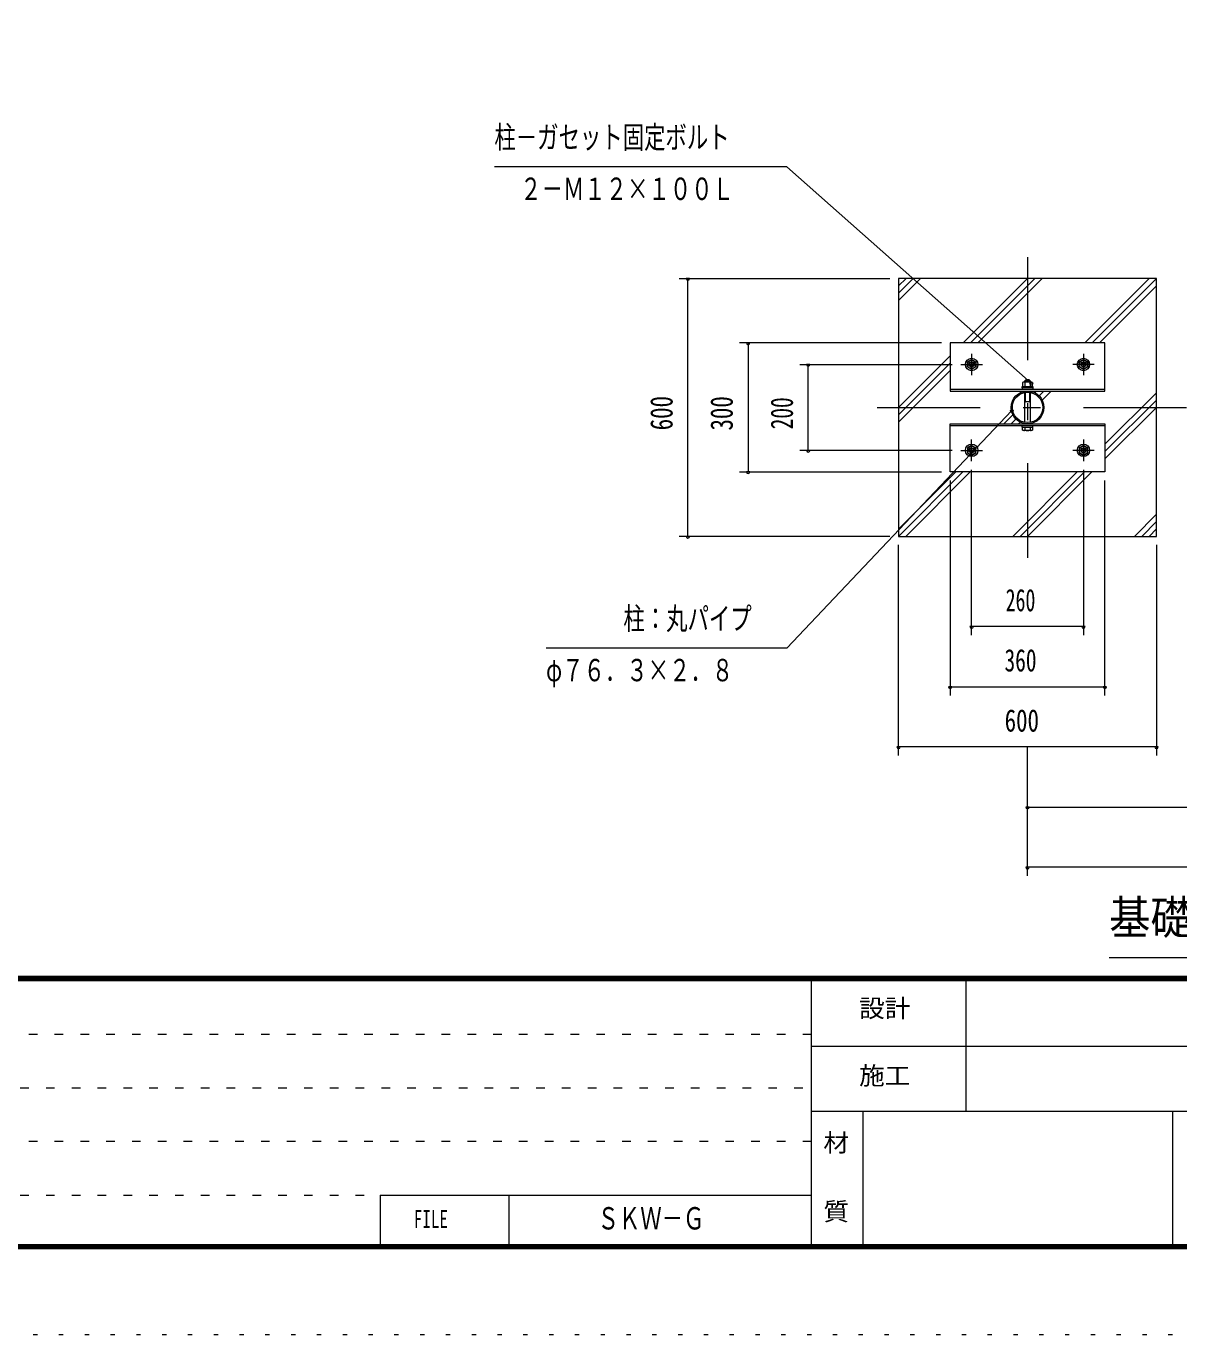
# Model space of a CAD drawing. Units: millimetres, scale not verified, with parts at other scales. Extents: x -30294 to 30299, y -14700 to 14700.
# Drawn here: x 8577 to 17960, y -14700 to -4042 of the extents above; entities that cross this region are included whole.
import ezdxf
from ezdxf.enums import TextEntityAlignment as Align

# ---------------------------------------------------------------- set-up
doc = ezdxf.new("R2010")
doc.units = ezdxf.units.MM
doc.header["$LTSCALE"] = 70
for name, pattern in [('USER1', [3, 1, -2]), ('USER3', [24, 12, -5, 2, -5]), ('USER4', [3, 0.5, -2.5])]:
    doc.linetypes.add(name, pattern=pattern)
doc.layers.add('0-1_0-F', color=7, linetype='Continuous')
for name, color, linetype, lineweight in [('0-6_2-0BOLD', 7, 'Continuous', 18), ('0-8_2-2CENTER', 3, 'USER3', 18), ('0-9_2-4THIN', 4, 'Continuous', 18), ('0-A_2-5DIM', 3, 'Continuous', 18), ('0-B_2-6HATCH', 2, 'Continuous', 18), ('0-C_F-F', 5, 'Continuous', 18), ('0-D_F-E_J_ADD', 5, 'USER4', 18)]:
    doc.layers.add(name, color=color, linetype=linetype, lineweight=lineweight)
doc.styles.add('ＭＳ ゴシック', font='')
doc.styles.get('ＭＳ ゴシック').set_extended_font_data('MS Gothic')

msp = doc.modelspace()

# ---------------------------------------------------------------- linework, layer by layer
at = {"layer": '0-6_2-0BOLD'}
for p, q in [((16098.76, -6997.82), (17358.76, -6997.82)), ((16686.06, -6986.62), (16686.06, -6976.12)), ((16707.76, -7269.03), (16707.76, -7025.17)), ((16708.55, -6976.12), (16708.55, -6944.65)), ((16718.26, -6986.62), (16728.75, -6976.12)), ((16739.25, -6976.12), (16728.75, -6986.62)), ((16748.96, -6944.65), (16748.96, -6976.12)), ((16749.76, -6929.57), (16749.76, -6941.12)), ((16749.76, -7025.17), (16749.76, -7269.03)), ((16769.17, -6976.12), (16769.17, -6944.65)), ((16772.51, -6986.62), (16772.51, -6997.82)), ((16707.76, -7097.57), (16749.76, -7097.57)), ((17358.76, -7296.37), (16098.76, -7296.37)), ((16685, -7307.57), (16685, -7296.37)), ((16708.55, -7332.04), (16708.55, -7307.57)), ((16748.96, -7307.57), (16748.96, -7332.04))]:
    msp.add_line(p, q, dxfattribs=at)
for points in [[(17778.76, -8197.1), (17778.76, -6097.09), (15678.75, -6097.09), (15678.75, -8197.1)], [(16098.76, -7013.57), (17358.76, -7013.57), (17358.76, -6621.57), (16098.76, -6621.57)], [(16308.76, -6817.3), (16273.76, -6837.51), (16238.76, -6817.3), (16238.76, -6776.89), (16273.76, -6756.68), (16308.76, -6776.89)], [(17218.75, -6817.3), (17183.76, -6837.51), (17148.75, -6817.3), (17148.75, -6776.89), (17183.75, -6756.68), (17218.75, -6776.89)], [(17358.76, -7672.62), (16098.76, -7672.62), (16098.76, -7280.62), (17358.76, -7280.62)], [(16308.76, -7476.89), (16273.76, -7456.68), (16238.76, -7476.89), (16238.76, -7517.3), (16273.76, -7537.51), (16308.76, -7517.3)], [(17218.75, -7517.3), (17218.75, -7476.89), (17183.76, -7456.68), (17148.75, -7476.89), (17148.75, -7517.3), (17183.75, -7537.51)]]:
    msp.add_lwpolyline(points, close=True, dxfattribs=at)
for points in [[(16707.76, -6941.12), (16707.76, -6929.57), (16749.75, -6929.57), (16742.76, -6922.57), (16714.76, -6922.57), (16707.76, -6929.57)], [(16772.51, -6986.62), (16685, -6986.62), (16685, -6997.82)], [(16686.06, -6976.12), (16771.46, -6976.12), (16771.46, -6986.62)], [(16769.17, -6944.65), (16763.06, -6941.12), (16694.45, -6941.12), (16688.34, -6944.65), (16688.34, -6976.12)], [(16685, -7307.57), (16772.51, -7307.57), (16772.51, -7296.37)], [(16763.06, -7335.57), (16694.45, -7335.57), (16688.34, -7332.04), (16688.34, -7307.57)], [(16769.17, -7307.57), (16769.17, -7332.04), (16763.06, -7335.57)]]:
    msp.add_lwpolyline(points, dxfattribs=at)
for centre, radius in [((16273.76, -6797.09), 50.75), ((16273.76, -6797.09), 34.3), ((16273.76, -6797.09), 15.4), ((17183.75, -6797.09), 50.75), ((17183.75, -6797.09), 34.3), ((17183.75, -6797.09), 15.4), ((16728.75, -7147.1), 133.53), ((16728.75, -7147.1), 123.72), ((16273.76, -7497.1), 50.75), ((17183.75, -7497.1), 50.75), ((16273.76, -7497.1), 34.3), ((16273.76, -7497.1), 15.4), ((17183.75, -7497.1), 34.3), ((17183.75, -7497.1), 15.4)]:
    msp.add_circle(centre, radius, dxfattribs=at)
for centre, radius, start, end in [((16698.45, -6957.33), 16.21, 51.45377, 90), ((16728.75, -7000.69), 59.57, 70.16867, 109.82912), ((16759.07, -6957.34), 16.22, 90, 128.53143), ((16698.45, -7319.36), 16.21, 270, 308.54623), ((16728.75, -7276), 59.57, 250.17088, 289.83133), ((16759.07, -7319.35), 16.22, 231.46857, 270)]:
    msp.add_arc(centre, radius, start, end, dxfattribs=at)
at = {"layer": '0-8_2-2CENTER'}
for p, q in [((16728.75, -5922.1), (16728.75, -8372.1)), ((16273.76, -6709.6), (16273.76, -6884.6)), ((17183.75, -6709.6), (17183.75, -6884.6)), ((16186.25, -6797.09), (16361.26, -6797.09)), ((17271.26, -6797.09), (17096.25, -6797.09)), ((15503.76, -7147.1), (21348.13, -7147.1)), ((16273.76, -7584.6), (16273.76, -7409.6)), ((17183.75, -7409.6), (17183.75, -7584.6)), ((16186.25, -7497.1), (16361.26, -7497.1)), ((17271.26, -7497.1), (17096.25, -7497.1))]:
    msp.add_line(p, q, dxfattribs=at)
at = {"layer": '0-9_2-4THIN'}
for p, q in [((16713.36, -6923.97), (16713.36, -6941.12)), ((16744.16, -6941.12), (16744.16, -6923.97))]:
    msp.add_line(p, q, dxfattribs=at)
for points in [[(16707.76, -7107.28), (16713.36, -7097.57), (16713.36, -7024.33)], [(16744.16, -7024.33), (16744.16, -7097.57), (16749.76, -7107.28)]]:
    msp.add_lwpolyline(points, dxfattribs=at)
for centre in [(16273.76, -6797.09), (17183.75, -6797.09), (16273.76, -7497.1), (17183.75, -7497.1)]:
    msp.add_circle(centre, 21, dxfattribs=at)
at = {"layer": '0-A_2-5DIM'}
for p, q in [((13893.76, -6097.09), (15608.75, -6097.09)), ((13977.76, -6097.09), (13949.76, -6097.09)), ((13963.76, -8197.1), (13963.76, -6097.09)), ((16028.75, -6622.1), (14383.76, -6622.1)), ((14467.76, -6622.1), (14439.76, -6622.1)), ((14453.76, -6622.1), (14453.76, -7672.09)), ((14873.75, -6797.09), (16116.25, -6797.09)), ((14957.76, -6797.1), (14929.76, -6797.1)), ((14943.76, -7497.1), (14943.76, -6797.09)), ((16773.44, -6950.44), (16745.44, -6950.44)), ((16614.88, -7171.84), (16586.88, -7171.84)), ((16116.25, -7497.1), (14873.75, -7497.1)), ((14957.76, -7497.1), (14929.76, -7497.1)), ((14383.76, -7672.09), (16028.75, -7672.09)), ((14467.76, -7672.09), (14439.76, -7672.09)), ((16273.76, -9002.09), (16273.76, -7654.6)), ((17183.75, -7654.6), (17183.75, -9002.09)), ((16098.76, -7742.62), (16098.76, -9492.09)), ((17358.76, -9492.09), (17358.76, -7742.62)), ((15608.75, -8197.1), (13893.76, -8197.1)), ((13977.76, -8197.1), (13949.76, -8197.1)), ((15678.75, -9982.1), (15678.75, -8267.09)), ((17778.76, -8267.09), (17778.76, -9982.1)), ((16287.76, -8932.1), (16259.76, -8932.1)), ((17183.75, -8932.1), (16273.76, -8932.1)), ((17197.75, -8932.1), (17169.75, -8932.1)), ((16112.76, -9422.1), (16084.76, -9422.1)), ((16098.76, -9422.1), (17358.76, -9422.1)), ((17372.76, -9422.1), (17344.76, -9422.1)), ((15692.75, -9912.1), (15664.75, -9912.1)), ((17778.76, -9912.1), (15678.75, -9912.1)), ((16728.75, -10962.1), (16728.75, -9912.1)), ((17792.75, -9912.1), (17764.75, -9912.1)), ((16742.75, -10402.1), (16714.75, -10402.1)), ((16728.75, -10402.1), (23518.76, -10402.1)), ((16742.75, -10892.1), (16714.75, -10892.1)), ((23518.76, -10892.1), (16728.75, -10892.1)), ((17393.76, -11627.1), (22853.76, -11627.1))]:
    msp.add_line(p, q, dxfattribs=at)
for points in [[(16759.44, -6950.44), (14768.76, -5187.1), (12388.76, -5187.1)], [(16600.88, -7171.84), (14768.75, -9107.1), (12808.76, -9107.1)]]:
    msp.add_lwpolyline(points, dxfattribs=at)
for centre in [(13963.76, -6097.09), (14453.76, -6622.1), (14943.76, -6797.1), (16759.44, -6950.44), (16600.88, -7171.84), (14943.76, -7497.1), (14453.76, -7672.09), (13963.76, -8197.1), (16273.76, -8932.1), (17183.75, -8932.1), (16098.76, -9422.1), (17358.76, -9422.1), (15678.75, -9912.1), (17778.75, -9912.1), (16728.75, -10402.1), (16728.75, -10892.1)]:
    msp.add_arc(centre, 14, 180, 0, dxfattribs=at)
at = {"layer": '0-B_2-6HATCH'}
for p, q in [((15678.75, -6276.59), (15858.26, -6097.09)), ((15798.86, -6097.09), (15678.75, -6217.2)), ((15678.75, -6157.8), (15739.46, -6097.09)), ((16204.94, -6621.57), (16729.41, -6097.09)), ((16788.81, -6097.09), (16264.33, -6621.57)), ((16323.73, -6621.57), (16848.2, -6097.09)), ((17194.88, -6621.57), (17719.37, -6097.09)), ((17778.76, -6097.09), (17254.28, -6621.57)), ((17313.68, -6621.57), (17778.76, -6156.49)), ((15678.75, -7147.75), (16098.76, -6727.75)), ((16098.76, -6787.14), (15678.75, -7207.15)), ((15678.75, -7266.54), (16098.76, -6846.54)), ((16802.89, -7013.57), (16788.68, -7027.77)), ((16823.17, -7052.68), (16862.28, -7013.57)), ((16921.68, -7013.57), (16848.08, -7087.17)), ((17778.76, -7027.65), (17358.76, -7447.65)), ((17358.76, -7507.04), (17778.76, -7087.05)), ((16609.44, -7207.02), (16535.84, -7280.62)), ((16595.23, -7280.62), (16634.35, -7241.51)), ((17778.76, -7146.44), (17358.76, -7566.44)), ((16654.63, -7280.62), (16668.83, -7266.42)), ((15678.75, -8197.1), (16203.24, -7672.62)), ((16143.84, -7672.62), (15678.75, -8137.7)), ((16262.63, -7672.62), (15738.15, -8197.1)), ((17133.78, -7672.62), (16609.31, -8197.1)), ((16668.71, -8197.1), (17193.18, -7672.62)), ((17252.58, -7672.62), (16728.11, -8197.1)), ((17778.76, -8017.6), (17599.26, -8197.1)), ((17658.66, -8197.1), (17778.76, -8077)), ((17778.76, -8136.39), (17718.05, -8197.1))]:
    msp.add_line(p, q, dxfattribs=at)
at = {"layer": '0-C_F-F'}
for p, q in [((29563.87, -11781), (-10546.13, -11781)), ((-10546.13, -11784.5), (29563.87, -11784.5)), ((29563.87, -11788), (-10546.13, -11788)), ((-10546.13, -11791.5), (29563.87, -11791.5)), ((29563.87, -11795), (-10546.13, -11795)), ((-10546.13, -11798.5), (29563.87, -11798.5)), ((29563.87, -11802), (-10546.13, -11802)), ((-10546.13, -11805.5), (29563.87, -11805.5)), ((29563.87, -11809), (-10546.13, -11809)), ((-10546.13, -11812.5), (29563.87, -11812.5)), ((29563.87, -11816), (-10546.13, -11816)), ((14968.88, -14000), (14968.88, -11816)), ((16228.88, -12880), (16228.88, -11816)), ((14968.88, -12348), (20288.87, -12348)), ((20288.87, -12880), (14968.88, -12880)), ((15388.87, -12880), (15388.87, -14000)), ((17908.87, -12880), (17908.87, -14000)), ((11457.68, -13563.2), (14968.88, -13563.2)), ((11457.68, -13563.2), (11457.68, -14000)), ((12507.68, -14000), (12507.68, -13563.2))]:
    msp.add_line(p, q, dxfattribs=at)
at = {"layer": '0-C_F-F', "color": 6, "linetype": 'USER1'}
for p, q in [((14968.87, -12252.8), (-10581.13, -12252.8)), ((-10581.13, -12689.6), (14968.88, -12689.6)), ((14968.88, -13126.4), (-10581.13, -13126.4)), ((-10581.13, -13563.2), (11457.68, -13563.2))]:
    msp.add_line(p, q, dxfattribs=at)
at = {"layer": '0-C_F-F'}
for points in [[(29598.87, -14000), (-10581.13, -14000), (-10581.13, 14140), (29598.87, 14140)], [(29595.37, -13996.5), (-10577.63, -13996.5), (-10577.63, 14136.5), (29595.37, 14136.5)], [(29591.87, -13993), (29591.87, 14133), (-10574.13, 14133), (-10574.13, -13993)], [(29588.37, -13989.5), (-10570.63, -13989.5), (-10570.63, 14129.5), (29588.37, 14129.5)], [(29584.87, -13986), (29584.87, 14126), (-10567.13, 14126), (-10567.13, -13986)], [(29581.37, -13982.5), (-10563.63, -13982.5), (-10563.63, 14122.5), (29581.37, 14122.5)], [(29577.87, -13979), (29577.87, 14119), (-10560.13, 14119), (-10560.13, -13979)], [(29574.37, -13975.5), (-10556.63, -13975.5), (-10556.63, 14115.5), (29574.37, 14115.5)], [(29570.87, -13972), (-10553.13, -13972), (-10553.13, 14112), (29570.87, 14112)], [(29567.37, -13968.5), (-10549.63, -13968.5), (-10549.63, 14108.5), (29567.37, 14108.5)], [(29563.87, -13965), (29563.87, 14105), (-10546.13, 14105), (-10546.13, -13965)]]:
    msp.add_lwpolyline(points, close=True, dxfattribs=at)
at = {"layer": '0-D_F-E_J_ADD'}
msp.add_lwpolyline([(30298.87, -14700), (-11281.13, -14700), (-11281.13, 14700), (30298.87, 14700)], close=True, dxfattribs=at)

# ---------------------------------------------------------------- texts
at = {"layer": '0-1_0-F', "style": 'ＭＳ ゴシック', "width": 0.7}
msp.add_text('ＳＫＷ－Ｇ', height=182.3, dxfattribs=at).set_placement((13228.1, -13896.73), align=Align.BOTTOM_LEFT)
at = {"layer": '0-A_2-5DIM', "color": 7, "style": 'ＭＳ ゴシック'}
for s, height, width, p in [('柱－ガセット固定ボルト', 182.3, 0.7, (12388.76, -5092.22)), ('２－Ｍ１２×１００Ｌ', 182.3, 0.7, (12598.76, -5512.22)), ('260', 182.3, 0.65, (16550.57, -8862.09)), ('柱：丸パイプ', 182.3, 0.7, (13438.76, -9012.22)), ('360', 182.3, 0.7, (16541.55, -9352.09)), ('φ７６．３×２．８', 182.3, 0.7, (12808.76, -9432.23)), ('600', 182.3, 0.75, (16542.76, -9842.09)), ('基礎部詳細図\u3000Ｓ＝１／２０', 273.5, 0.9, (17393.76, -11519.79))]:
    msp.add_text(s, height=height, dxfattribs=dict(at, width=width)).set_placement(p, align=Align.BOTTOM_LEFT)
for s, width, p in [('600', 0.75, (13893.76, -7333.1)), ('300', 0.75, (14383.76, -7334.84)), ('200', 0.7, (14873.76, -7325.26))]:
    msp.add_text(s, height=182.3, rotation=90, dxfattribs=dict(at, width=width)).set_placement(p, align=Align.BOTTOM_LEFT)
at = {"layer": '0-C_F-F', "color": 7, "style": 'ＭＳ ゴシック'}
for s, width, p in [('設計', 1.05, (15357.38, -12157.36)), ('施工', 1.05, (15357.38, -12706.1)), ('材', 1.05, (15066.88, -13252.1)), ('質', 1.05, (15066.88, -13812.1)), ('FILE', 0.7, (11732.43, -13873.7))]:
    msp.add_text(s, height=145.9, dxfattribs=dict(at, width=width)).set_placement(p, align=Align.BOTTOM_LEFT)

doc.saveas('drawing.dxf')
